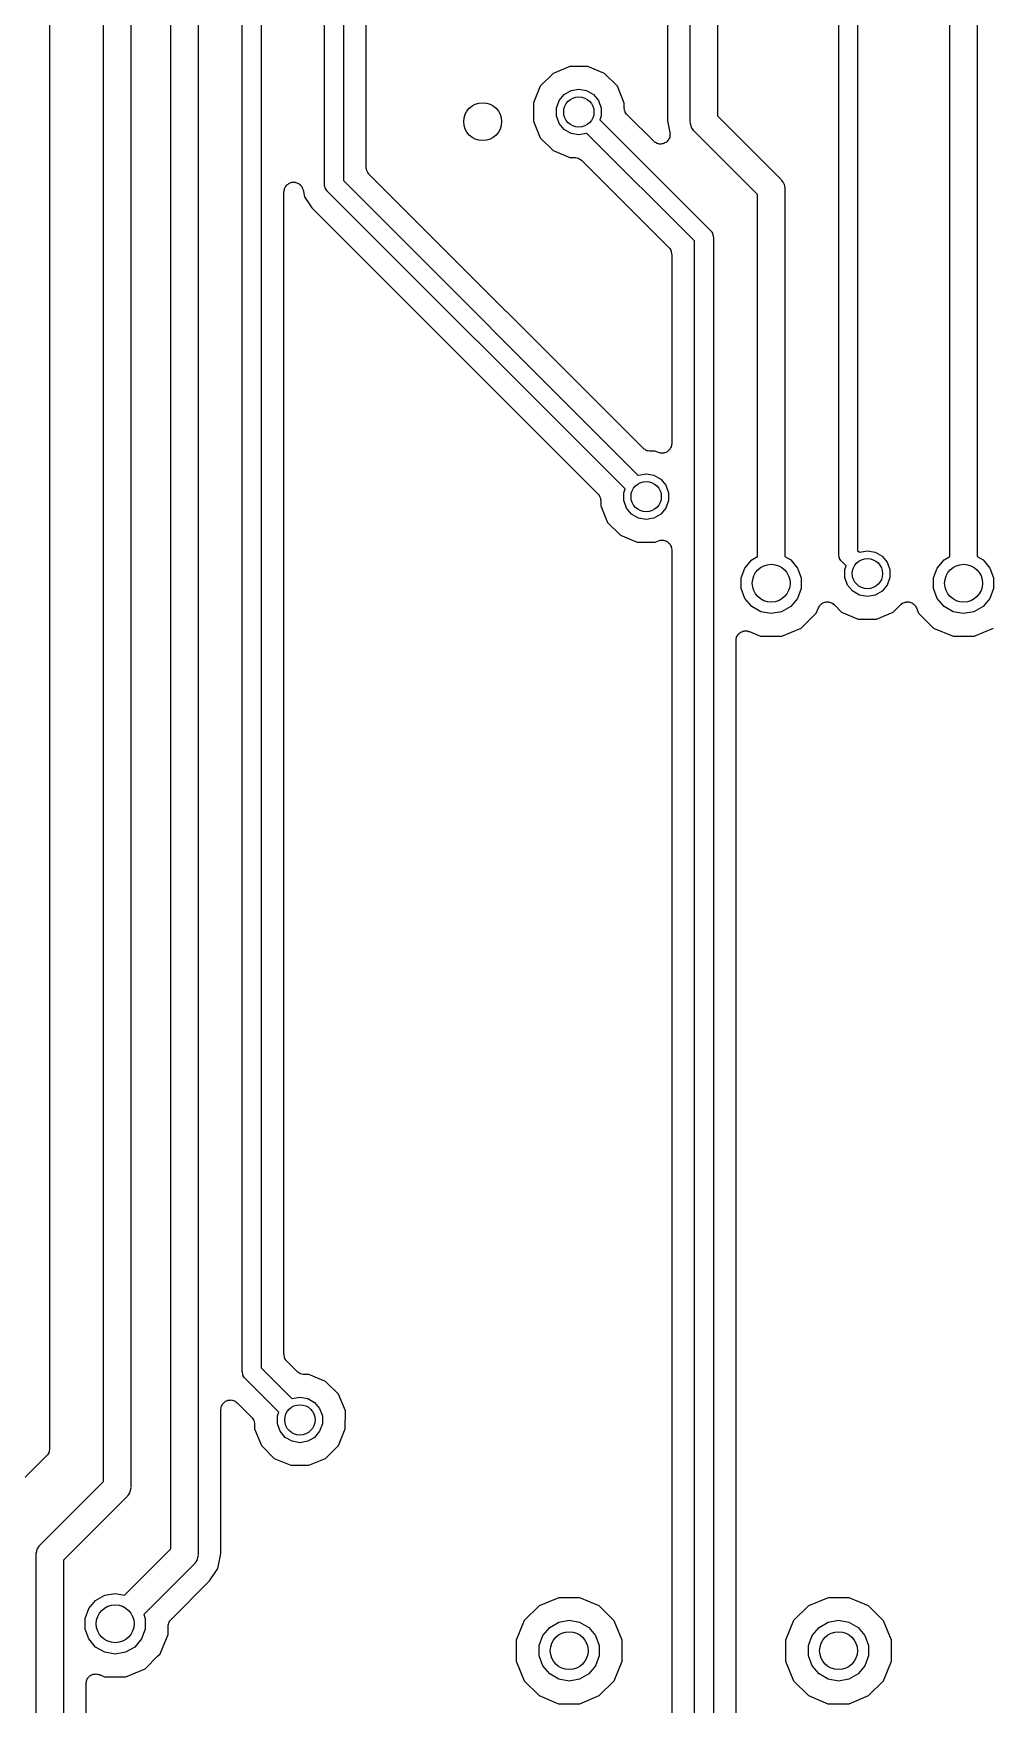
# Model space of a CAD drawing. Extents: x 25 to 125, y -125 to -25.
# Drawn here: x 65.82 to 78.5, y -90.88 to -68.81 of the extents above; entities that cross this region are included whole.
import ezdxf

# ---------------------------------------------------------------- set-up
doc = ezdxf.new("R2010")
doc.units = 0
doc.header["$MEASUREMENT"] = 0
doc.layers.add('BLACK', color=7, linetype='CONTINUOUS')

msp = doc.modelspace()

# ---------------------------------------------------------------- linework, layer by layer
at = {"layer": 'Black'}
for p, q in [((77.925, -75.7203), (77.925, -47.7473)), ((78.285, -47.8902), (78.285, -75.7203)), ((74.496, -69.977), (74.496, -49.8586)), ((74.856, -49.784), (74.856, -69.9024)), ((74.196, -50.0354), (74.196, -69.9645)), ((69.667, -70.808), (69.667, -53.9688)), ((69.917, -53.917), (69.917, -70.7562)), ((70.217, -70.5794), (70.217, -53.9295)), ((76.456, -75.692), (76.456, -58.0553)), ((76.706, -58.0553), (76.706, -75.6402)), ((68.582, -86.487), (68.582, -58.5988)), ((68.832, -58.547), (68.832, -86.4352)), ((67.638, -88.8254), (67.638, -59.1296)), ((67.998, -59.055), (67.998, -88.9)), ((66.749, -87.9364), (66.749, -59.2566)), ((67.109, -59.182), (67.109, -88.011)), ((66.038, -59.436), (66.038, -87.503)), ((72.9062, -69.2499), (72.6856, -69.341)), ((73.1449, -69.2501), (72.9062, -69.2499)), ((73.3653, -69.3416), (73.1449, -69.2501)), ((72.5166, -69.5097), (72.4251, -69.7301)), ((72.6856, -69.341), (72.5166, -69.5097)), ((73.534, -69.5106), (73.3653, -69.3416)), ((73.6251, -69.7312), (73.534, -69.5106)), ((72.4251, -69.7301), (72.4249, -69.9688)), ((72.7284, -69.7977), (72.7642, -69.6994)), ((72.7642, -69.6994), (72.8314, -69.6193)), ((72.8314, -69.6193), (72.922, -69.567)), ((72.922, -69.567), (73.025, -69.5489)), ((73.025, -69.5489), (73.128, -69.567)), ((73.128, -69.567), (73.2186, -69.6193)), ((73.2186, -69.6193), (73.2858, -69.6994)), ((73.2858, -69.6994), (73.3216, -69.7977)), ((73.625, -69.7963), (73.6251, -69.7312)), ((72.7284, -69.9023), (72.7284, -69.7977)), ((72.7642, -70.0006), (72.7284, -69.9023)), ((73.3216, -69.9023), (73.3036, -69.9518)), ((73.3036, -69.9518), (74.7644, -71.4126)), ((73.3216, -69.7977), (73.3216, -69.9023)), ((73.626, -69.8018), (73.625, -69.7963)), ((73.6255, -69.8075), (73.626, -69.8018)), ((73.6298, -69.8234), (73.6255, -69.8075)), ((73.6327, -69.8397), (73.6298, -69.8234)), ((73.6355, -69.8446), (73.6327, -69.8397)), ((73.6369, -69.8501), (73.6355, -69.8446)), ((73.6464, -69.8636), (73.6369, -69.8501)), ((73.6547, -69.8779), (73.6464, -69.8636)), ((73.659, -69.8816), (73.6547, -69.8779)), ((73.6622, -69.8862), (73.659, -69.8816)), ((74.0131, -70.237), (73.6622, -69.8862)), ((74.856, -69.9024), (75.6923, -70.7387)), ((72.4249, -69.9688), (72.516, -70.1894)), ((72.8314, -70.0807), (72.7642, -70.0006)), ((72.922, -70.133), (72.8314, -70.0807)), ((73.025, -70.1511), (72.922, -70.133)), ((73.128, -70.133), (73.025, -70.1511)), ((73.13, -70.1318), (73.128, -70.133)), ((74.551, -71.5528), (73.13, -70.1318)), ((74.196, -69.9645), (74.2274, -70.1224)), ((74.2255, -70.1801), (74.2191, -70.1939)), ((74.2261, -70.1731), (74.2255, -70.1801)), ((74.2284, -70.1665), (74.2261, -70.1731)), ((74.2274, -70.1224), (74.2276, -70.1294)), ((74.2276, -70.1294), (74.2294, -70.1361)), ((74.2294, -70.1361), (74.228, -70.1513)), ((74.228, -70.1513), (74.2284, -70.1665)), ((74.4974, -69.9848), (74.496, -69.977)), ((74.4967, -69.9927), (74.4974, -69.9848)), ((74.5028, -70.0154), (74.4967, -69.9927)), ((74.5069, -70.0386), (74.5028, -70.0154)), ((74.5108, -70.0454), (74.5069, -70.0386)), ((74.5129, -70.0531), (74.5108, -70.0454)), ((74.5264, -70.0723), (74.5129, -70.0531)), ((74.5381, -70.0927), (74.5264, -70.0723)), ((74.5442, -70.0978), (74.5381, -70.0927)), ((74.5487, -70.1043), (74.5442, -70.0978)), ((75.385, -70.9406), (74.5487, -70.1043)), ((72.516, -70.1894), (72.6847, -70.3584)), ((72.6847, -70.3584), (72.9051, -70.4499)), ((74.0188, -70.241), (74.0131, -70.237)), ((74.0234, -70.2463), (74.0188, -70.241)), ((74.0367, -70.2536), (74.0234, -70.2463)), ((74.0492, -70.2623), (74.0367, -70.2536)), ((74.0559, -70.2641), (74.0492, -70.2623)), ((74.062, -70.2675), (74.0559, -70.2641)), ((74.0771, -70.2698), (74.062, -70.2675)), ((74.0918, -70.2737), (74.0771, -70.2698)), ((74.0987, -70.2731), (74.0918, -70.2737)), ((74.1056, -70.2742), (74.0987, -70.2731)), ((74.1206, -70.2712), (74.1056, -70.2742)), ((74.1357, -70.2699), (74.1206, -70.2712)), ((74.142, -70.2669), (74.1357, -70.2699)), ((74.1489, -70.2656), (74.142, -70.2669)), ((74.1619, -70.2577), (74.1489, -70.2656)), ((74.1757, -70.2512), (74.1619, -70.2577)), ((74.1806, -70.2463), (74.1757, -70.2512)), ((74.1866, -70.2427), (74.1806, -70.2463)), ((74.1961, -70.2308), (74.1866, -70.2427)), ((74.2069, -70.2201), (74.1961, -70.2308)), ((74.2098, -70.2137), (74.2069, -70.2201)), ((74.2142, -70.2083), (74.2098, -70.2137)), ((74.2191, -70.1939), (74.2142, -70.2083)), ((70.218, -70.5849), (70.217, -70.5794)), ((70.2175, -70.5904), (70.218, -70.5849)), ((70.2218, -70.6065), (70.2175, -70.5904)), ((70.2247, -70.6228), (70.2218, -70.6065)), ((70.2275, -70.6276), (70.2247, -70.6228)), ((72.9051, -70.4499), (72.9714, -70.45)), ((72.9714, -70.45), (72.9769, -70.4509)), ((72.9769, -70.4509), (72.9824, -70.4504)), ((72.9824, -70.4504), (72.9985, -70.4547)), ((72.9985, -70.4547), (73.0149, -70.4577)), ((73.0149, -70.4577), (73.0196, -70.4604)), ((73.0196, -70.4604), (73.025, -70.4619)), ((73.025, -70.4619), (73.0386, -70.4714)), ((73.0386, -70.4714), (73.053, -70.4797)), ((73.053, -70.4797), (73.0566, -70.484)), ((73.0566, -70.484), (73.0611, -70.4872)), ((73.0611, -70.4872), (74.2138, -71.6398)), ((69.1445, -70.8516), (69.1477, -70.8424)), ((69.1477, -70.8424), (69.1555, -70.8327)), ((69.1555, -70.8327), (69.1617, -70.8218)), ((69.1617, -70.8218), (69.1692, -70.8156)), ((69.1692, -70.8156), (69.1753, -70.808)), ((69.1753, -70.808), (69.1859, -70.8015)), ((69.1859, -70.8015), (69.1955, -70.7935)), ((69.1955, -70.7935), (69.2046, -70.7902)), ((69.2046, -70.7902), (69.213, -70.7851)), ((69.213, -70.7851), (69.2252, -70.7827)), ((69.2252, -70.7827), (69.2369, -70.7784)), ((69.2369, -70.7784), (69.2467, -70.7784)), ((69.2467, -70.7784), (69.2562, -70.7765)), ((69.2562, -70.7765), (69.2686, -70.7784)), ((69.2686, -70.7784), (69.2811, -70.7784)), ((69.2811, -70.7784), (69.2902, -70.7817)), ((69.2902, -70.7817), (69.2998, -70.7832)), ((69.2998, -70.7832), (69.3108, -70.7892)), ((69.3108, -70.7892), (69.3225, -70.7935)), ((69.3225, -70.7935), (69.33, -70.7998)), ((69.33, -70.7998), (69.3385, -70.8044)), ((69.3385, -70.8044), (69.3467, -70.8138)), ((69.3467, -70.8138), (69.3563, -70.8218)), ((69.3563, -70.8218), (69.3612, -70.8303)), ((69.3612, -70.8303), (69.3676, -70.8376)), ((69.3676, -70.8376), (69.3721, -70.8492)), ((69.668, -70.8134), (69.667, -70.808)), ((69.6675, -70.8189), (69.668, -70.8134)), ((69.6717, -70.8347), (69.6675, -70.8189)), ((69.6745, -70.8508), (69.6717, -70.8347)), ((69.917, -70.7562), (73.809, -74.6482)), ((70.2289, -70.633), (70.2275, -70.6276)), ((70.2384, -70.6466), (70.2289, -70.633)), ((70.2467, -70.661), (70.2384, -70.6466)), ((70.251, -70.6646), (70.2467, -70.661)), ((70.2542, -70.6692), (70.251, -70.6646)), ((73.8779, -74.2928), (70.2542, -70.6692)), ((75.6923, -70.7387), (75.6968, -70.7452)), ((75.6968, -70.7452), (75.7029, -70.7503)), ((75.7029, -70.7503), (75.7146, -70.7707)), ((75.7146, -70.7707), (75.7281, -70.7899)), ((75.7281, -70.7899), (75.7302, -70.7976)), ((75.7302, -70.7976), (75.7341, -70.8044)), ((75.7341, -70.8044), (75.7382, -70.8276)), ((75.7382, -70.8276), (75.7443, -70.8503)), ((69.132, -70.9035), (69.1337, -70.8939)), ((69.132, -86.2584), (69.132, -70.9035)), ((69.1335, -70.8842), (69.1375, -70.8723)), ((69.1337, -70.8939), (69.1335, -70.8842)), ((69.1375, -70.8723), (69.1397, -70.86)), ((69.1397, -70.86), (69.1445, -70.8516)), ((69.3721, -70.8492), (69.3783, -70.86)), ((69.3783, -70.86), (69.38, -70.8696)), ((69.38, -70.8696), (69.3836, -70.8787)), ((69.3836, -70.8787), (69.4017, -70.9697)), ((69.4017, -70.9697), (69.5003, -71.1174)), ((69.6773, -70.8555), (69.6745, -70.8508)), ((69.6787, -70.8608), (69.6773, -70.8555)), ((69.6881, -70.8742), (69.6787, -70.8608)), ((69.6963, -70.8884), (69.6881, -70.8742)), ((69.7005, -70.8919), (69.6963, -70.8884)), ((69.7036, -70.8964), (69.7005, -70.8919)), ((73.6354, -74.8282), (69.7036, -70.8964)), ((75.385, -75.7203), (75.385, -70.9406)), ((75.7443, -70.8503), (75.7436, -70.8582)), ((75.7436, -70.8582), (75.745, -70.866)), ((75.745, -70.866), (75.745, -75.7203)), ((69.5003, -71.1174), (73.2768, -74.8938)), ((74.7644, -71.4126), (74.7675, -71.4171)), ((74.7675, -71.4171), (74.7718, -71.4206)), ((74.7718, -71.4206), (74.7799, -71.4348)), ((74.7799, -71.4348), (74.7893, -71.4482)), ((74.7893, -71.4482), (74.7907, -71.4535)), ((74.7907, -71.4535), (74.7935, -71.4582)), ((74.7935, -71.4582), (74.7963, -71.4743)), ((74.7963, -71.4743), (74.8005, -71.4901)), ((74.8005, -71.4901), (74.8, -71.4956)), ((74.8, -71.4956), (74.801, -71.501)), ((74.801, -71.501), (74.801, -91.5152)), ((74.2138, -71.6398), (74.217, -71.6444)), ((74.217, -71.6444), (74.2213, -71.648)), ((74.2213, -71.648), (74.2296, -71.6624)), ((74.2296, -71.6624), (74.2391, -71.676)), ((74.2391, -71.676), (74.2405, -71.6814)), ((74.2405, -71.6814), (74.2433, -71.6862)), ((74.2433, -71.6862), (74.2462, -71.7025)), ((74.2462, -71.7025), (74.2505, -71.7186)), ((74.2505, -71.7186), (74.25, -71.7241)), ((74.25, -71.7241), (74.251, -71.7296)), ((74.551, -91.567), (74.551, -71.5528)), ((74.251, -71.7296), (74.251, -74.23)), ((73.8824, -74.296), (73.8779, -74.2928)), ((73.886, -74.3003), (73.8824, -74.296)), ((73.9004, -74.3086), (73.886, -74.3003)), ((73.914, -74.3181), (73.9004, -74.3086)), ((73.9194, -74.3196), (73.914, -74.3181)), ((73.9242, -74.3223), (73.9194, -74.3196)), ((73.9405, -74.3253), (73.9242, -74.3223)), ((73.9566, -74.3296), (73.9405, -74.3253)), ((73.9621, -74.3291), (73.9566, -74.3296)), ((73.9676, -74.33), (73.9621, -74.3291)), ((74.0339, -74.3301), (73.9676, -74.33)), ((74.0753, -74.3473), (74.0339, -74.3301)), ((74.0889, -74.3503), (74.0753, -74.3473)), ((74.1019, -74.3551), (74.0889, -74.3503)), ((74.1102, -74.3551), (74.1019, -74.3551)), ((74.1183, -74.3569), (74.1102, -74.3551)), ((74.1321, -74.3551), (74.1183, -74.3569)), ((74.1461, -74.3551), (74.1321, -74.3551)), ((74.1539, -74.3522), (74.1461, -74.3551)), ((74.1621, -74.3512), (74.1539, -74.3522)), ((74.1744, -74.3448), (74.1621, -74.3512)), ((74.1875, -74.34), (74.1744, -74.3448)), ((74.1939, -74.3347), (74.1875, -74.34)), ((74.2012, -74.3308), (74.1939, -74.3347)), ((74.2106, -74.3206), (74.2012, -74.3308)), ((74.2213, -74.3116), (74.2106, -74.3206)), ((74.2254, -74.3045), (74.2213, -74.3116)), ((74.2311, -74.2983), (74.2254, -74.3045)), ((74.2364, -74.2855), (74.2311, -74.2983)), ((74.2433, -74.2735), (74.2364, -74.2855)), ((74.2448, -74.2653), (74.2433, -74.2735)), ((74.248, -74.2576), (74.2448, -74.2653)), ((74.2486, -74.2437), (74.248, -74.2576)), ((74.251, -74.23), (74.2486, -74.2437)), ((73.809, -74.6482), (73.811, -74.647)), ((73.811, -74.647), (73.914, -74.6289)), ((73.914, -74.6289), (74.017, -74.647)), ((74.017, -74.647), (74.1076, -74.6993)), ((74.1076, -74.6993), (74.1748, -74.7794)), ((74.1748, -74.7794), (74.2106, -74.8777)), ((73.2768, -74.8938), (73.28, -74.8984)), ((73.28, -74.8984), (73.2843, -74.9021)), ((73.2843, -74.9021), (73.2926, -74.9164)), ((73.2926, -74.9164), (73.3021, -74.9299)), ((73.3021, -74.9299), (73.3035, -74.9354)), ((73.3035, -74.9354), (73.3063, -74.9403)), ((73.3063, -74.9403), (73.3092, -74.9566)), ((73.3092, -74.9566), (73.3135, -74.9725)), ((73.3135, -74.9725), (73.313, -74.9782)), ((73.313, -74.9782), (73.314, -74.9837)), ((73.314, -74.9837), (73.3139, -75.0488)), ((73.6174, -74.8777), (73.6354, -74.8282)), ((73.6174, -74.9823), (73.6174, -74.8777)), ((73.6532, -75.0806), (73.6174, -74.9823)), ((74.2106, -74.9823), (74.1748, -75.0806)), ((74.2106, -74.8777), (74.2106, -74.9823)), ((73.3139, -75.0488), (73.405, -75.2694)), ((73.7204, -75.1607), (73.6532, -75.0806)), ((73.811, -75.213), (73.7204, -75.1607)), ((73.914, -75.2311), (73.811, -75.213)), ((74.017, -75.213), (73.914, -75.2311)), ((74.1076, -75.1607), (74.017, -75.213)), ((74.1748, -75.0806), (74.1076, -75.1607)), ((73.405, -75.2694), (73.5737, -75.4384)), ((73.5737, -75.4384), (73.7941, -75.5299)), ((73.7941, -75.5299), (74.0328, -75.5301)), ((74.0328, -75.5301), (74.0755, -75.5125)), ((74.0755, -75.5125), (74.089, -75.5095)), ((74.089, -75.5095), (74.1019, -75.5048)), ((74.1019, -75.5048), (74.1104, -75.5048)), ((74.1104, -75.5048), (74.1186, -75.503)), ((74.1186, -75.503), (74.1322, -75.5048)), ((74.1322, -75.5048), (74.1461, -75.5048)), ((74.1461, -75.5048), (74.154, -75.5077)), ((74.154, -75.5077), (74.1623, -75.5088)), ((74.1623, -75.5088), (74.1745, -75.5151)), ((74.1745, -75.5151), (74.1875, -75.5199)), ((74.1875, -75.5199), (74.1939, -75.5253)), ((74.1939, -75.5253), (74.2014, -75.5292)), ((74.2014, -75.5292), (74.2107, -75.5393)), ((74.2107, -75.5393), (74.2213, -75.5482)), ((74.2213, -75.5482), (74.2255, -75.5555)), ((74.2255, -75.5555), (74.2312, -75.5617)), ((74.2312, -75.5617), (74.2364, -75.5745)), ((74.2364, -75.5745), (74.2433, -75.5864)), ((74.2433, -75.5864), (74.2448, -75.5947)), ((74.2448, -75.5947), (74.248, -75.6025)), ((74.248, -75.6025), (74.2486, -75.6163)), ((74.2486, -75.6163), (74.251, -75.6298)), ((74.251, -75.6298), (74.251, -91.5545)), ((76.457, -75.6974), (76.456, -75.692)), ((76.4565, -75.7029), (76.457, -75.6974)), ((76.706, -75.6402), (76.73, -75.6642)), ((76.73, -75.6642), (76.732, -75.663)), ((76.732, -75.663), (76.835, -75.6449)), ((76.835, -75.6449), (76.938, -75.663)), ((76.938, -75.663), (77.0286, -75.7153)), ((75.1696, -76.0033), (75.2173, -75.8722)), ((75.2173, -75.8722), (75.3069, -75.7654)), ((75.3069, -75.7654), (75.385, -75.7203)), ((75.745, -75.7203), (75.8231, -75.7654)), ((75.8231, -75.7654), (75.9127, -75.8722)), ((75.9127, -75.8722), (75.9604, -76.0033)), ((76.4607, -75.7187), (76.4565, -75.7029)), ((76.4635, -75.7348), (76.4607, -75.7187)), ((76.4663, -75.7395), (76.4635, -75.7348)), ((76.4677, -75.7448), (76.4663, -75.7395)), ((76.4771, -75.7582), (76.4677, -75.7448)), ((76.4852, -75.7723), (76.4771, -75.7582)), ((76.4895, -75.7759), (76.4852, -75.7723)), ((76.4926, -75.7804), (76.4895, -75.7759)), ((76.5564, -75.8442), (76.4926, -75.7804)), ((76.5384, -75.8937), (76.5564, -75.8442)), ((76.5384, -75.9983), (76.5384, -75.8937)), ((77.0286, -75.7153), (77.0958, -75.7954)), ((77.0958, -75.7954), (77.1316, -75.8937)), ((77.1316, -75.8937), (77.1316, -75.9983)), ((77.7096, -76.0033), (77.7573, -75.8722)), ((77.7573, -75.8722), (77.8469, -75.7654)), ((77.8469, -75.7654), (77.925, -75.7203)), ((78.285, -75.7203), (78.3631, -75.7654)), ((78.3631, -75.7654), (78.4527, -75.8722)), ((78.4527, -75.8722), (78.5004, -76.0033)), ((75.1696, -76.1427), (75.1696, -76.0033)), ((75.9604, -76.0033), (75.9604, -76.1427)), ((76.5742, -76.0966), (76.5384, -75.9983)), ((76.6414, -76.1767), (76.5742, -76.0966)), ((77.0958, -76.0966), (77.0286, -76.1767)), ((77.1316, -75.9983), (77.0958, -76.0966)), ((77.7096, -76.1427), (77.7096, -76.0033)), ((78.5004, -76.0033), (78.5004, -76.1427)), ((75.2173, -76.2738), (75.1696, -76.1427)), ((75.3069, -76.3806), (75.2173, -76.2738)), ((75.9127, -76.2738), (75.8231, -76.3806)), ((75.9604, -76.1427), (75.9127, -76.2738)), ((76.2079, -76.3662), (76.2124, -76.3592)), ((76.2124, -76.3592), (76.2234, -76.3508)), ((76.2234, -76.3508), (76.2332, -76.341)), ((76.2332, -76.341), (76.2408, -76.3375)), ((76.2408, -76.3375), (76.2474, -76.3324)), ((76.2474, -76.3324), (76.2606, -76.3282)), ((76.2606, -76.3282), (76.2732, -76.3224)), ((76.2732, -76.3224), (76.2815, -76.3216)), ((76.2815, -76.3216), (76.2895, -76.3191)), ((76.2895, -76.3191), (76.3033, -76.3198)), ((76.3033, -76.3198), (76.3171, -76.3186)), ((76.3171, -76.3186), (76.3252, -76.3207)), ((76.3252, -76.3207), (76.3336, -76.3211)), ((76.3336, -76.3211), (76.3464, -76.3264)), ((76.3464, -76.3264), (76.3597, -76.33)), ((76.3597, -76.33), (76.3666, -76.3348)), ((76.3666, -76.3348), (76.3743, -76.338)), ((76.3743, -76.338), (76.3845, -76.3474)), ((76.3845, -76.3474), (76.3958, -76.3553)), ((76.3958, -76.3553), (76.4947, -76.4544)), ((76.732, -76.229), (76.6414, -76.1767)), ((76.835, -76.2471), (76.732, -76.229)), ((76.938, -76.229), (76.835, -76.2471)), ((77.0286, -76.1767), (76.938, -76.229)), ((77.1744, -76.455), (77.2742, -76.3553)), ((77.2742, -76.3553), (77.2856, -76.3474)), ((77.2856, -76.3474), (77.2958, -76.338)), ((77.2958, -76.338), (77.3036, -76.3348)), ((77.3036, -76.3348), (77.3104, -76.33)), ((77.3104, -76.33), (77.3238, -76.3265)), ((77.3238, -76.3265), (77.3366, -76.3212)), ((77.3366, -76.3212), (77.3449, -76.3208)), ((77.3449, -76.3208), (77.353, -76.3187)), ((77.353, -76.3187), (77.3668, -76.3199)), ((77.3668, -76.3199), (77.3807, -76.3193)), ((77.3807, -76.3193), (77.3886, -76.3218)), ((77.3886, -76.3218), (77.3969, -76.3225)), ((77.3969, -76.3225), (77.4095, -76.3284)), ((77.4095, -76.3284), (77.4227, -76.3326)), ((77.4227, -76.3326), (77.4293, -76.3377)), ((77.4293, -76.3377), (77.4369, -76.3412)), ((77.4369, -76.3412), (77.4467, -76.351)), ((77.4467, -76.351), (77.4577, -76.3595)), ((77.4577, -76.3595), (77.4622, -76.3665)), ((77.7573, -76.2738), (77.7096, -76.1427)), ((77.8469, -76.3806), (77.7573, -76.2738)), ((78.4527, -76.2738), (78.3631, -76.3806)), ((78.5004, -76.1427), (78.4527, -76.2738)), ((75.4277, -76.4503), (75.3069, -76.3806)), ((75.565, -76.4745), (75.4277, -76.4503)), ((75.7023, -76.4503), (75.565, -76.4745)), ((75.8231, -76.3806), (75.7023, -76.4503)), ((75.961, -76.6668), (76.1581, -76.47)), ((76.1581, -76.47), (76.1887, -76.3964)), ((76.1887, -76.3964), (76.1961, -76.3847)), ((76.1961, -76.3847), (76.202, -76.3721)), ((76.202, -76.3721), (76.2079, -76.3662)), ((76.4947, -76.4544), (76.7151, -76.5459)), ((76.7151, -76.5459), (76.9538, -76.5461)), ((76.9538, -76.5461), (77.1744, -76.455)), ((77.4622, -76.3665), (77.4681, -76.3724)), ((77.4681, -76.3724), (77.4739, -76.385)), ((77.4739, -76.385), (77.4813, -76.3967)), ((77.4813, -76.3967), (77.5112, -76.469)), ((77.5112, -76.469), (77.708, -76.6661)), ((77.9677, -76.4503), (77.8469, -76.3806)), ((78.105, -76.4745), (77.9677, -76.4503)), ((78.2423, -76.4503), (78.105, -76.4745)), ((78.3631, -76.3806), (78.2423, -76.4503)), ((75.1034, -76.8148), (75.104, -76.8009)), ((75.104, -76.8009), (75.1072, -76.7933)), ((75.1072, -76.7933), (75.1087, -76.7851)), ((75.1087, -76.7851), (75.1156, -76.773)), ((75.1156, -76.773), (75.1209, -76.7602)), ((75.1209, -76.7602), (75.1266, -76.7541)), ((75.1266, -76.7541), (75.1307, -76.7469)), ((75.1307, -76.7469), (75.1414, -76.738)), ((75.1414, -76.738), (75.1508, -76.7277)), ((75.1508, -76.7277), (75.1581, -76.7239)), ((75.1581, -76.7239), (75.1645, -76.7185)), ((75.1645, -76.7185), (75.1776, -76.7138)), ((75.1776, -76.7138), (75.1899, -76.7074)), ((75.1899, -76.7074), (75.1981, -76.7063)), ((75.1981, -76.7063), (75.2059, -76.7035)), ((75.2059, -76.7035), (75.2199, -76.7035)), ((75.2199, -76.7035), (75.2336, -76.7017)), ((75.2336, -76.7017), (75.2417, -76.7035)), ((75.2417, -76.7035), (75.2501, -76.7035)), ((75.2501, -76.7035), (75.2631, -76.7082)), ((75.2631, -76.7082), (75.2767, -76.7112)), ((75.2767, -76.7112), (75.4252, -76.7729)), ((75.4252, -76.7729), (75.7036, -76.7731)), ((75.7036, -76.7731), (75.961, -76.6668)), ((77.708, -76.6661), (77.9652, -76.7729)), ((77.9652, -76.7729), (78.2436, -76.7731)), ((78.2436, -76.7731), (78.501, -76.6668)), ((75.101, -76.8285), (75.1034, -76.8148)), ((75.101, -90.3338), (75.101, -76.8285)), ((69.133, -86.2639), (69.132, -86.2584)), ((69.1325, -86.2694), (69.133, -86.2639)), ((69.1368, -86.2855), (69.1325, -86.2694)), ((69.1397, -86.3018), (69.1368, -86.2855)), ((68.583, -86.4924), (68.582, -86.487)), ((68.5825, -86.4979), (68.583, -86.4924)), ((68.5867, -86.5137), (68.5825, -86.4979)), ((68.832, -86.4352), (69.237, -86.8402)), ((69.1425, -86.3066), (69.1397, -86.3018)), ((69.1439, -86.312), (69.1425, -86.3066)), ((69.1534, -86.3256), (69.1439, -86.312)), ((69.1617, -86.34), (69.1534, -86.3256)), ((69.166, -86.3436), (69.1617, -86.34)), ((69.1692, -86.3482), (69.166, -86.3436)), ((69.3059, -86.4848), (69.1692, -86.3482)), ((69.3104, -86.488), (69.3059, -86.4848)), ((69.314, -86.4923), (69.3104, -86.488)), ((69.3284, -86.5006), (69.314, -86.4923)), ((69.342, -86.5101), (69.3284, -86.5006)), ((69.3474, -86.5116), (69.342, -86.5101)), ((69.3522, -86.5143), (69.3474, -86.5116)), ((68.5895, -86.5298), (68.5867, -86.5137)), ((68.5923, -86.5345), (68.5895, -86.5298)), ((68.5937, -86.5398), (68.5923, -86.5345)), ((68.6031, -86.5532), (68.5937, -86.5398)), ((68.6112, -86.5673), (68.6031, -86.5532)), ((68.6155, -86.5709), (68.6112, -86.5673)), ((68.6186, -86.5754), (68.6155, -86.5709)), ((69.0634, -87.0202), (68.6186, -86.5754)), ((69.3685, -86.5173), (69.3522, -86.5143)), ((69.3846, -86.5216), (69.3685, -86.5173)), ((69.3901, -86.5211), (69.3846, -86.5216)), ((69.3956, -86.522), (69.3901, -86.5211)), ((69.4619, -86.5221), (69.3956, -86.522)), ((69.6823, -86.6136), (69.4619, -86.5221)), ((69.851, -86.7826), (69.6823, -86.6136)), ((68.3009, -86.9693), (68.3023, -86.9528)), ((68.3023, -86.9528), (68.3047, -86.9477)), ((68.3047, -86.9477), (68.3057, -86.9422)), ((68.3057, -86.9422), (68.314, -86.9278)), ((68.314, -86.9278), (68.321, -86.9128)), ((68.321, -86.9128), (68.3249, -86.9089)), ((68.3249, -86.9089), (68.3277, -86.904)), ((68.3277, -86.904), (68.3404, -86.8933)), ((68.3404, -86.8933), (68.3522, -86.8816)), ((68.3522, -86.8816), (68.3572, -86.8793)), ((68.3572, -86.8793), (68.3615, -86.8757)), ((68.3615, -86.8757), (68.3771, -86.87)), ((68.3771, -86.87), (68.3921, -86.863)), ((68.3921, -86.863), (68.3977, -86.8625)), ((68.3977, -86.8625), (68.4029, -86.8606)), ((68.4029, -86.8606), (68.4195, -86.8606)), ((68.4195, -86.8606), (68.4361, -86.8591)), ((68.4361, -86.8591), (68.4415, -86.8606)), ((68.4415, -86.8606), (68.4471, -86.8606)), ((68.4471, -86.8606), (68.4626, -86.8663)), ((68.4626, -86.8663), (68.4787, -86.8705)), ((68.4787, -86.8705), (68.4832, -86.8738)), ((68.4832, -86.8738), (68.4885, -86.8757)), ((68.4885, -86.8757), (68.5012, -86.8863)), ((68.5012, -86.8863), (68.5148, -86.8958)), ((68.5148, -86.8958), (68.7048, -87.0858)), ((69.237, -86.8402), (69.239, -86.839)), ((69.239, -86.839), (69.342, -86.8209)), ((69.342, -86.8209), (69.445, -86.839)), ((69.445, -86.839), (69.5356, -86.8913)), ((69.5356, -86.8913), (69.6028, -86.9714)), ((69.9421, -87.0032), (69.851, -86.7826)), ((68.298, -86.9856), (68.3009, -86.9693)), ((68.298, -88.8875), (68.298, -86.9856)), ((68.7048, -87.0858), (68.708, -87.0904)), ((68.708, -87.0904), (68.7123, -87.094)), ((68.7123, -87.094), (68.7206, -87.1084)), ((68.7206, -87.1084), (68.7301, -87.1219)), ((68.7301, -87.1219), (68.7315, -87.1274)), ((68.7315, -87.1274), (68.7343, -87.1323)), ((68.7343, -87.1323), (68.7372, -87.1486)), ((68.7372, -87.1486), (68.7415, -87.1645)), ((68.7415, -87.1645), (68.741, -87.1702)), ((68.741, -87.1702), (68.742, -87.1757)), ((68.742, -87.1757), (68.7419, -87.2408)), ((69.0454, -87.0697), (69.0634, -87.0202)), ((69.0454, -87.1743), (69.0454, -87.0697)), ((69.0812, -87.2726), (69.0454, -87.1743)), ((69.6028, -86.9714), (69.6386, -87.0697)), ((69.6386, -87.1743), (69.6028, -87.2726)), ((69.6386, -87.0697), (69.6386, -87.1743)), ((69.9419, -87.2419), (69.9421, -87.0032)), ((68.7419, -87.2408), (68.833, -87.4614)), ((69.1484, -87.3527), (69.0812, -87.2726)), ((69.239, -87.405), (69.1484, -87.3527)), ((69.5356, -87.3527), (69.445, -87.405)), ((69.6028, -87.2726), (69.5356, -87.3527)), ((69.8504, -87.4623), (69.9419, -87.2419)), ((66.0014, -87.5914), (65.53, -88.0628)), ((66.0045, -87.5869), (66.0014, -87.5914)), ((66.0088, -87.5833), (66.0045, -87.5869)), ((66.0169, -87.5692), (66.0088, -87.5833)), ((66.0263, -87.5558), (66.0169, -87.5692)), ((66.0277, -87.5505), (66.0263, -87.5558)), ((66.0305, -87.5458), (66.0277, -87.5505)), ((66.0333, -87.5297), (66.0305, -87.5458)), ((66.0375, -87.5139), (66.0333, -87.5297)), ((66.038, -87.503), (66.037, -87.5084)), ((66.037, -87.5084), (66.0375, -87.5139)), ((68.833, -87.4614), (69.0017, -87.6304)), ((69.342, -87.4231), (69.239, -87.405)), ((69.445, -87.405), (69.342, -87.4231)), ((69.6814, -87.631), (69.8504, -87.4623)), ((69.0017, -87.6304), (69.2221, -87.7219)), ((69.2221, -87.7219), (69.4608, -87.7221)), ((69.4608, -87.7221), (69.6814, -87.631)), ((65.9127, -88.7727), (66.749, -87.9364)), ((67.1022, -88.0494), (67.0981, -88.0726)), ((67.1083, -88.0267), (67.1022, -88.0494)), ((67.109, -88.011), (67.1076, -88.0188)), ((67.1076, -88.0188), (67.1083, -88.0267)), ((67.0563, -88.1383), (66.22, -88.9746)), ((67.0608, -88.1318), (67.0563, -88.1383)), ((67.0669, -88.1267), (67.0608, -88.1318)), ((67.0786, -88.1063), (67.0669, -88.1267)), ((67.0921, -88.0871), (67.0786, -88.1063)), ((67.0942, -88.0794), (67.0921, -88.0871)), ((67.0981, -88.0726), (67.0942, -88.0794)), ((65.86, -88.9), (65.8614, -88.8922)), ((65.86, -100.203), (65.86, -88.9)), ((65.8607, -88.8843), (65.8668, -88.8616)), ((65.8614, -88.8922), (65.8607, -88.8843)), ((65.8668, -88.8616), (65.8709, -88.8384)), ((65.8709, -88.8384), (65.8748, -88.8316)), ((65.8748, -88.8316), (65.8769, -88.8239)), ((65.8769, -88.8239), (65.8904, -88.8047)), ((65.8904, -88.8047), (65.9021, -88.7843)), ((65.9021, -88.7843), (65.9082, -88.7792)), ((65.9082, -88.7792), (65.9127, -88.7727)), ((67.0285, -89.4349), (67.638, -88.8254)), ((67.9912, -88.9384), (67.9871, -88.9616)), ((67.9973, -88.9157), (67.9912, -88.9384)), ((67.998, -88.9), (67.9966, -88.9078)), ((67.9966, -88.9078), (67.9973, -88.9157)), ((68.2592, -89.0827), (68.298, -88.8875)), ((66.22, -88.9746), (66.22, -100.128)), ((67.9453, -89.0273), (67.28, -89.6925)), ((67.9498, -89.0208), (67.9453, -89.0273)), ((67.9559, -89.0157), (67.9498, -89.0208)), ((67.9676, -88.9953), (67.9559, -89.0157)), ((67.9811, -88.9761), (67.9676, -88.9953)), ((67.9832, -88.9684), (67.9811, -88.9761)), ((67.9871, -88.9616), (67.9832, -88.9684)), ((68.1486, -89.2483), (68.2592, -89.0827)), ((67.6408, -89.7561), (68.1486, -89.2483)), ((66.5559, -89.6136), (66.6455, -89.5068)), ((66.6455, -89.5068), (66.7663, -89.4371)), ((66.7663, -89.4371), (66.9036, -89.4129)), ((66.9036, -89.4129), (67.0285, -89.4349)), ((72.502, -89.5762), (72.3049, -89.773)), ((72.7594, -89.4699), (72.502, -89.5762)), ((73.0378, -89.4701), (72.7594, -89.4699)), ((73.295, -89.5769), (73.0378, -89.4701)), ((73.4918, -89.774), (73.295, -89.5769)), ((76.058, -89.5762), (75.8609, -89.773)), ((76.3154, -89.4699), (76.058, -89.5762)), ((76.5939, -89.4701), (76.3154, -89.4699)), ((76.851, -89.5769), (76.5939, -89.4701)), ((77.0478, -89.774), (76.851, -89.5769)), ((66.5082, -89.7447), (66.5559, -89.6136)), ((66.5082, -89.8841), (66.5082, -89.7447)), ((67.28, -89.6925), (67.299, -89.7447)), ((67.299, -89.7447), (67.299, -89.8841)), ((67.6041, -89.8348), (67.6084, -89.8187)), ((67.6084, -89.8187), (67.6113, -89.8023)), ((67.6113, -89.8023), (67.614, -89.7975)), ((67.614, -89.7975), (67.6155, -89.7922)), ((67.6155, -89.7922), (67.625, -89.7785)), ((67.625, -89.7785), (67.6334, -89.7641)), ((67.6334, -89.7641), (67.6376, -89.7606)), ((67.6376, -89.7606), (67.6408, -89.7561)), ((72.3049, -89.773), (72.1981, -90.0301)), ((72.6399, -89.8624), (72.7607, -89.7927)), ((72.7607, -89.7927), (72.898, -89.7685)), ((72.898, -89.7685), (73.0353, -89.7927)), ((73.0353, -89.7927), (73.1561, -89.8624)), ((73.5981, -90.0314), (73.4918, -89.774)), ((75.8609, -89.773), (75.7541, -90.0301)), ((76.1959, -89.8624), (76.3167, -89.7927)), ((76.3167, -89.7927), (76.454, -89.7685)), ((76.454, -89.7685), (76.5913, -89.7927)), ((76.5913, -89.7927), (76.7121, -89.8624)), ((77.1541, -90.0314), (77.0478, -89.774)), ((66.5559, -90.0152), (66.5082, -89.8841)), ((66.6455, -90.122), (66.5559, -90.0152)), ((67.2513, -90.0152), (67.1617, -90.122)), ((67.299, -89.8841), (67.2513, -90.0152)), ((67.4967, -90.2114), (67.6035, -89.9542)), ((67.6035, -89.9542), (67.6036, -89.8457)), ((67.6036, -89.8457), (67.6045, -89.8403)), ((67.6045, -89.8403), (67.6041, -89.8348)), ((72.1981, -90.0301), (72.1979, -90.3086)), ((72.5026, -90.1003), (72.5503, -89.9692)), ((72.5503, -89.9692), (72.6399, -89.8624)), ((73.1561, -89.8624), (73.2457, -89.9692)), ((73.2457, -89.9692), (73.2934, -90.1003)), ((73.5979, -90.3098), (73.5981, -90.0314)), ((75.7541, -90.0301), (75.7539, -90.3086)), ((76.0586, -90.1003), (76.1063, -89.9692)), ((76.1063, -89.9692), (76.1959, -89.8624)), ((76.7121, -89.8624), (76.8017, -89.9692)), ((76.8017, -89.9692), (76.8494, -90.1003)), ((77.1539, -90.3098), (77.1541, -90.0314)), ((66.7663, -90.1917), (66.6455, -90.122)), ((66.9036, -90.2159), (66.7663, -90.1917)), ((67.0409, -90.1917), (66.9036, -90.2159)), ((67.1617, -90.122), (67.0409, -90.1917)), ((67.2996, -90.4082), (67.4642, -90.2439)), ((67.4642, -90.2439), (67.4967, -90.2114)), ((67.4642, -90.2439), (67.4642, -90.2439)), ((72.5026, -90.2397), (72.5026, -90.1003)), ((72.5503, -90.3708), (72.5026, -90.2397)), ((73.2934, -90.2397), (73.2457, -90.3708)), ((73.2934, -90.1003), (73.2934, -90.2397)), ((76.0586, -90.2397), (76.0586, -90.1003)), ((76.1063, -90.3708), (76.0586, -90.2397)), ((76.8494, -90.2397), (76.8017, -90.3708)), ((76.8494, -90.1003), (76.8494, -90.2397)), ((66.5966, -90.4886), (66.6089, -90.4822)), ((66.6089, -90.4822), (66.6171, -90.4811)), ((66.6171, -90.4811), (66.6249, -90.4782)), ((66.6249, -90.4782), (66.6389, -90.4782)), ((66.6389, -90.4782), (66.6526, -90.4764)), ((66.6526, -90.4764), (66.6607, -90.4782)), ((66.6607, -90.4782), (66.6691, -90.4782)), ((66.6691, -90.4782), (66.6821, -90.483)), ((66.6821, -90.483), (66.6957, -90.486)), ((66.6957, -90.486), (66.7638, -90.5143)), ((67.0422, -90.5145), (67.2996, -90.4082)), ((72.1979, -90.3086), (72.3042, -90.566)), ((72.6399, -90.4776), (72.5503, -90.3708)), ((72.7607, -90.5473), (72.6399, -90.4776)), ((73.1561, -90.4776), (73.0353, -90.5473)), ((73.2457, -90.3708), (73.1561, -90.4776)), ((73.4911, -90.567), (73.5979, -90.3098)), ((75.101, -91.3384), (75.101, -90.3338)), ((75.7539, -90.3086), (75.8602, -90.566)), ((76.1959, -90.4776), (76.1063, -90.3708)), ((76.3167, -90.5473), (76.1959, -90.4776)), ((76.7121, -90.4776), (76.5913, -90.5473)), ((76.8017, -90.3708), (76.7121, -90.4776)), ((77.0471, -90.567), (77.1539, -90.3098)), ((66.52, -90.6033), (66.5224, -90.5896)), ((66.52, -96.029), (66.52, -90.6033)), ((66.5224, -90.5896), (66.523, -90.5757)), ((66.523, -90.5757), (66.5262, -90.568)), ((66.5262, -90.568), (66.5277, -90.5599)), ((66.5277, -90.5599), (66.5346, -90.5478)), ((66.5346, -90.5478), (66.5399, -90.535)), ((66.5399, -90.535), (66.5456, -90.5289)), ((66.5456, -90.5289), (66.5497, -90.5217)), ((66.5497, -90.5217), (66.5604, -90.5127)), ((66.5604, -90.5127), (66.5698, -90.5025)), ((66.5698, -90.5025), (66.5771, -90.4987)), ((66.5771, -90.4987), (66.5835, -90.4933)), ((66.5835, -90.4933), (66.5966, -90.4886)), ((66.7638, -90.5143), (67.0422, -90.5145)), ((72.3042, -90.566), (72.501, -90.7631)), ((72.898, -90.5715), (72.7607, -90.5473)), ((73.0353, -90.5473), (72.898, -90.5715)), ((73.294, -90.7638), (73.4911, -90.567)), ((75.8602, -90.566), (76.057, -90.7631)), ((76.454, -90.5715), (76.3167, -90.5473)), ((76.5913, -90.5473), (76.454, -90.5715)), ((76.85, -90.7638), (77.0471, -90.567)), ((72.501, -90.7631), (72.7582, -90.8699)), ((72.7582, -90.8699), (73.0366, -90.8701)), ((73.0366, -90.8701), (73.294, -90.7638)), ((76.057, -90.7631), (76.3142, -90.8699)), ((76.3142, -90.8699), (76.5926, -90.8701)), ((76.5926, -90.8701), (76.85, -90.7638))]:
    msp.add_line(p, q, dxfattribs=at)
for centre, radius in [((71.755, -69.977), 0.25), ((73.025, -69.85), 0.2), ((73.914, -74.93), 0.2), ((75.565, -76.073), 0.25), ((76.835, -75.946), 0.2), ((78.105, -76.073), 0.25), ((69.342, -87.122), 0.2), ((66.9036, -89.8144), 0.25), ((72.898, -90.17), 0.25), ((76.454, -90.17), 0.25)]:
    msp.add_circle(centre, radius, dxfattribs=at)

doc.saveas('drawing.dxf')
